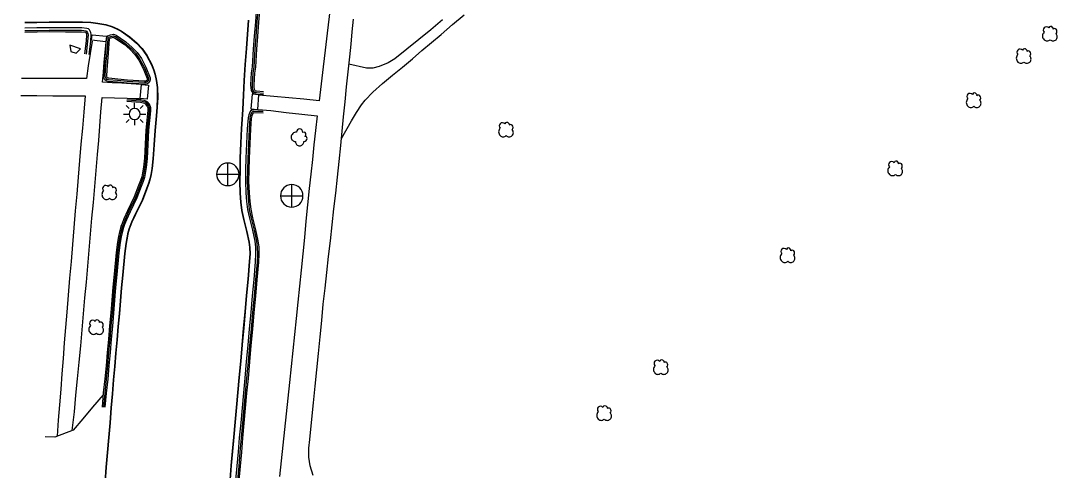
# Model space of a CAD drawing. Header units: feet. Extents: x 3174203 to 3175581, y 1715832 to 1717426.
# Drawn here: x 3174588.5 to 3174890, y 1716728.7 to 1716859.8 of the extents above; entities that cross this region are included whole.
import ezdxf

# ---------------------------------------------------------------- set-up
doc = ezdxf.new("R2010")
doc.units = ezdxf.units.FT
doc.header["$MEASUREMENT"] = 0
for name, color, linetype, lineweight in [('BACK_OF_CURB', 5, 'Continuous', 30), ('BOTTOM_OF_CURB', 3, 'Continuous', 30), ('CONCRETE', 204, 'Continuous', 30), ('FOOT_PATH', 2, 'Continuous', 30), ('GUTTER', 30, 'Continuous', 30), ('LIGHT_POLE', 5, 'Continuous', 30), ('MANHOLE', 30, 'Continuous', 30), ('SHRUB', 14, 'Continuous', 30), ('SIGN_BOARD', 2, 'Continuous', 30), ('SINGLE_TREE', 3, 'Continuous', 30), ('TOP_OF_CURB', 1, 'Continuous', 30)]:
    doc.layers.add(name, color=color, linetype=linetype, lineweight=lineweight)
for name, color, linetype, lineweight, true_color in [('HARD_SURFACE', 71, 'Continuous', 30, 0xbcff40), ('PAVED_DRIVEWAY', 254, 'Continuous', 30, 0xe6ffd1), ('PAVED_ROAD', 140, 'Continuous', 30, 0x38a9ff)]:
    doc.layers.add(name, color=color, linetype=linetype, lineweight=lineweight, true_color=true_color)

# ---------------------------------------------------------------- blocks, each defined once
blk = doc.blocks.new('SYM205')
at = {"lineweight": -2}
for p, q in [((0, 0.25), (0, 0.5)), ((-0.25, 0.25), (-0.375, 0.375)), ((0.25, 0.25), (0.375, 0.375)), ((0.25, 0), (0.5, 0)), ((-0.25, -0.25), (-0.375, -0.375)), ((0, -0.25), (0, -0.5)), ((0.25, -0.25), (0.375, -0.375))]:
    blk.add_line(p, q, dxfattribs=at)
at = {"lineweight": -2, "flags": 128}
blk.add_lwpolyline([(-0.5, 0), (-0.25, 0, 1), (0.25, 0, 1), (-0.25, 0)], format="xyb", dxfattribs=at)
blk = doc.blocks.new('SYM205_1')
at = {"layer": 'LIGHT_POLE', "ltscale": 0.25, "xscale": 26.246667, "yscale": 26.246667, "zscale": 26.246667}
blk.add_blockref('SYM205', (0, 0), dxfattribs=at)
blk = doc.blocks.new('SYM003')
at = {"layer": 'LIGHT_POLE', "ltscale": 0.25, "xscale": 0.5, "yscale": 0.5, "zscale": 0.5}
blk.add_blockref('SYM205_1', (0, 0), dxfattribs=at)
blk = doc.blocks.new('SYM203')
at = {"lineweight": -2}
blk.add_line((-0.5, 0), (0.5, 0), dxfattribs=at)
at = {"lineweight": -2, "flags": 128}
blk.add_lwpolyline([(0, -0.5, 1), (0, 0.5, 1), (0, -0.5), (0, 0.5)], format="xyb", dxfattribs=at)
blk = doc.blocks.new('SYM203_1')
at = {"layer": 'MANHOLE', "ltscale": 0.25, "xscale": 26.246667, "yscale": 26.246667, "zscale": 26.246667}
blk.add_blockref('SYM203', (0, 0), dxfattribs=at)
blk = doc.blocks.new('SYM004')
at = {"layer": 'MANHOLE', "ltscale": 0.25, "xscale": 0.5, "yscale": 0.5, "zscale": 0.5}
blk.add_blockref('SYM203_1', (0, 0), dxfattribs=at)
blk = doc.blocks.new('SYM231')
at = {"layer": 'SHRUB', "ltscale": 0.25}
for centre, radius, start, end in [((-3.391965, -0.296476), 6.151558, 89.999957, 180.000043), ((0.298974, 5.855085), 3.690935, 89.999957, 180.000043), ((0.29898, 5.855085), 3.690935, 354.734283, 90.000043), ((5.220229, 3.394459), 2.460623, 342.885514, 120.419776), ((6.45054, 2.164144), 1.230312, 269.999957, 24.295265), ((6.450541, -1.526791), 2.460623, 359.999957, 90.000043), ((-4.622277, -0.296484), 4.921246, 179.999957, 270.000043), ((0.298973, -5.217734), 4.921246, 179.999957, 270.000043), ((0.298981, -5.217734), 4.921246, 269.999957, 0.000043), ((5.22023, -1.526796), 3.690935, 269.999957, 0.000043)]:
    blk.add_arc(centre, radius, start, end, dxfattribs=at)
blk = doc.blocks.new('SYM006')
at = {"layer": 'SHRUB', "ltscale": 0.25, "xscale": 0.5, "yscale": 0.5, "zscale": 0.5}
blk.add_blockref('SYM231', (0, 0), dxfattribs=at)
blk = doc.blocks.new('SYM217')
at = {"layer": 'SINGLE_TREE', "ltscale": 0.25}
for centre, radius, start, end in [((-2.259399, -2.219148), 6.151558, 134.999957, 225.000043), ((-3.999321, 4.74055), 3.690935, 134.999957, 225.000043), ((-3.999317, 4.740554), 3.690935, 39.734283, 135.000043), ((1.220457, 6.480478), 2.460623, 27.885514, 165.419776), ((2.960383, 6.480475), 1.230312, 314.999957, 69.295265), ((5.570268, 3.870591), 2.460623, 44.999957, 135.000043), ((4.70031, 3.000626), 3.690935, 314.999957, 45.000043), ((3.830349, -3.08911), 4.921246, 314.999957, 45.000043), ((-3.129355, -3.089116), 4.921246, 224.999957, 315.000043), ((3.830344, -3.089116), 4.921246, 224.999957, 315.000043)]:
    blk.add_arc(centre, radius, start, end, dxfattribs=at)
blk = doc.blocks.new('SYM007')
at = {"layer": 'SINGLE_TREE', "ltscale": 0.25, "xscale": 0.5, "yscale": 0.5, "zscale": 0.5}
blk.add_blockref('SYM217', (0, 0), dxfattribs=at)
blk = doc.blocks.new('SYM207')
at = {"layer": 'SIGN_BOARD', "ltscale": 2.809322}
blk.add_3dface([(-1.322683, 1.213682), (-1.067804, -0.602562), (0.487143, -1.125157), (1.787212, 0.168493)], dxfattribs=at)
blk = doc.blocks.new('SYM008')
at = {"layer": 'SIGN_BOARD', "ltscale": 2.809322, "xscale": 0.5, "yscale": 0.5, "zscale": 0.5}
blk.add_blockref('SYM207', (0, 0), dxfattribs=at)

msp = doc.modelspace()

# ---------------------------------------------------------------- linework, layer by layer
at = {"layer": 'BACK_OF_CURB'}
for points in [[(3174658.03859, 1716863.694715, 5245.957061), (3174657.709884, 1716859.379368, 5246.028593), (3174657.356049, 1716855.156433, 5246.102212), (3174657.078695, 1716851.450133, 5246.167472), (3174656.778319, 1716846.288314, 5246.262328), (3174656.505637, 1716844.477769, 5246.294689), (3174656.267215, 1716841.091239, 5246.35856), (3174656.331491, 1716840.33246, 5246.374037), (3174656.424061, 1716839.846263, 5246.387012), (3174656.48215, 1716839.704208, 5246.394561), (3174656.601304, 1716839.535921, 5246.408012), (3174656.738591, 1716839.422937, 5246.42), (3174656.810136, 1716839.39691, 5246.424), (3174657.100155, 1716839.349189, 5246.427), (3174659.152498, 1716839.210539, 5246.442)], [(3174607.173752, 1716850.13244, 5245.874), (3174607.626339, 1716853.87067, 5245.76186), (3174607.752111, 1716855.641754, 5245.709483), (3174607.688043, 1716855.938802, 5245.703329), (3174607.581793, 1716856.18176, 5245.702), (3174607.497731, 1716856.303264, 5245.701275), (3174607.482743, 1716856.308887, 5245.701), (3174606.16441, 1716856.465365, 5245.680419), (3174601.491219, 1716856.478209, 5245.598754), (3174596.759673, 1716856.491213, 5245.512004), (3174593.253408, 1716856.426255, 5245.443769), (3174589.733974, 1716856.361053, 5245.371)], [(3174614.008126, 1716850.356097, 5245.946), (3174614.367099, 1716854.486031, 5245.81217), (3174614.421959, 1716854.661909, 5245.807473), (3174614.839636, 1716854.82905, 5245.814), (3174615.468747, 1716854.943482, 5245.826), (3174615.526872, 1716854.934536, 5245.828), (3174615.823858, 1716854.785981, 5245.839), (3174618.572955, 1716852.944068, 5245.931773), (3174620.347533, 1716851.393783, 5245.995), (3174621.681735, 1716849.958487, 5246.049019), (3174622.842382, 1716848.303251, 5246.10548), (3174624.151404, 1716845.860393, 5246.188), (3174625.32088, 1716842.984221, 5246.284), (3174625.32088, 1716842.730097, 5246.29), (3174625.286069, 1716842.608205, 5246.291), (3174625.163976, 1716842.356732, 5246.296), (3174625.003385, 1716842.242717, 5246.297), (3174624.847983, 1716842.196652, 5246.296), (3174624.552708, 1716842.186805, 5246.291), (3174619.516093, 1716842.475156, 5246.176), (3174616.74072, 1716842.759269, 5246.125106), (3174614.114648, 1716843.017723, 5246.093), (3174613.736621, 1716843.09338, 5246.086), (3174613.709782, 1716843.115201, 5246.086), (3174613.612245, 1716843.301536, 5246.085), (3174613.539408, 1716843.605228, 5246.081345), (3174613.618531, 1716845.525267, 5246.047046), (3174613.818836, 1716847.909469, 5246.000537), (3174614.008126, 1716850.356097, 5245.946)], [(3174619.368324, 1716836.369131, 5246.322), (3174623.349409, 1716836.044609, 5246.501088), (3174624.14044, 1716835.897067, 5246.536684), (3174624.495578, 1716835.785405, 5246.551367), (3174624.74716, 1716835.606788, 5246.560205), (3174625.085548, 1716835.139849, 5246.569781), (3174625.311468, 1716834.777472, 5246.574), (3174625.461914, 1716834.3956, 5246.575411), (3174625.430649, 1716833.625379, 5246.584011), (3174624.920761, 1716827.983385, 5246.652109), (3174624.713727, 1716823.851726, 5246.702275), (3174624.508665, 1716819.759399, 5246.752531), (3174624.226984, 1716817.171972, 5246.783921), (3174623.946147, 1716815.511777, 5246.801498), (3174623.724146, 1716814.401305, 5246.809469), (3174623.352467, 1716813.310588, 5246.819), (3174622.810398, 1716811.812817, 5246.834), (3174621.547841, 1716808.539097, 5246.865461), (3174619.604517, 1716804.521203, 5246.902), (3174618.493678, 1716802.139831, 5246.922469), (3174617.986084, 1716800.776768, 5246.937214), (3174617.663198, 1716799.888459, 5246.950309), (3174617.228749, 1716798.39441, 5246.972748), (3174616.959567, 1716797.021008, 5246.996191), (3174616.669753, 1716795.360464, 5247.028304), (3174616.221655, 1716792.380672, 5247.081922), (3174615.645831, 1716786.01776, 5247.192053), (3174615.323473, 1716782.272593, 5247.260161), (3174615.001265, 1716778.529174, 5247.331985), (3174614.679058, 1716774.785756, 5247.404503), (3174614.356902, 1716771.042941, 5247.47997), (3174614.018047, 1716767.174611, 5247.553088), (3174613.679138, 1716763.305679, 5247.6215), (3174613.34023, 1716759.436747, 5247.692193), (3174613.002322, 1716755.57924, 5247.764), (3174612.530193, 1716751.529028, 5247.873), (3174612.168319, 1716747.399731, 5247.775)], [(3174659.025147, 1716832.834158, 5246.741), (3174656.260666, 1716833.007011, 5246.546), (3174656.258729, 1716833.006365, 5246.546), (3174656.094643, 1716832.854837, 5246.546), (3174656.014809, 1716832.75215, 5246.549601), (3174655.744528, 1716832.128162, 5246.564965), (3174655.566789, 1716831.372454, 5246.578852), (3174655.337564, 1716828.238397, 5246.630655), (3174655.140907, 1716823.976774, 5246.700161), (3174654.944178, 1716819.713614, 5246.766306), (3174654.866181, 1716816.332321, 5246.823), (3174654.788612, 1716812.969589, 5246.87599), (3174654.938394, 1716809.742299, 5246.923757), (3174655.118662, 1716807.217472, 5246.960676), (3174655.398591, 1716804.977101, 5246.990822), (3174655.93249, 1716802.4616, 5247.02415), (3174656.818627, 1716798.967708, 5247.066508), (3174657.507186, 1716795.761913, 5247.106559), (3174657.724665, 1716793.966952, 5247.131645), (3174657.778658, 1716791.914366, 5247.163579), (3174657.645867, 1716789.523128, 5247.203781), (3174657.215363, 1716784.393313, 5247.291), (3174656.7828, 1716779.617267, 5247.372736), (3174656.350474, 1716774.843849, 5247.450743), (3174655.918148, 1716770.070431, 5247.525), (3174655.485823, 1716765.297013, 5247.601579), (3174655.053497, 1716760.523595, 5247.678797), (3174654.621148, 1716755.749915, 5247.759655), (3174654.225188, 1716751.409752, 5247.837208), (3174653.829251, 1716747.069851, 5247.919579), (3174653.433315, 1716742.729949, 5248.000757), (3174653.037523, 1716738.391633, 5248.082972), (3174652.679666, 1716734.288744, 5248.165374), (3174652.321671, 1716730.184269, 5248.252435), (3174651.963676, 1716726.079794, 5248.334694)]]:
    msp.add_polyline3d(points, dxfattribs=at)
at = {"layer": 'BOTTOM_OF_CURB'}
for points in [[(3174657.107084, 1716863.770591, 5245.605776), (3174656.778275, 1716859.453877, 5245.678591), (3174656.424388, 1716855.230323, 5245.751459), (3174656.146146, 1716851.512155, 5245.809756), (3174655.847802, 1716846.385255, 5245.88868), (3174655.575967, 1716844.58034, 5245.915), (3174655.329855, 1716841.084573, 5245.977), (3174655.40434, 1716840.205276, 5246.016), (3174655.523517, 1716839.579335, 5246.066824), (3174655.657591, 1716839.251461, 5246.091445), (3174655.910841, 1716838.893781, 5246.1208), (3174656.268469, 1716838.599464, 5246.149785), (3174656.57247, 1716838.488872, 5246.170325), (3174656.992543, 1716838.419751, 5246.201643), (3174659.089505, 1716838.278086, 5246.371)], [(3174608.403142, 1716849.983598, 5245.851), (3174608.85942, 1716853.752315, 5245.599874), (3174608.999878, 1716855.730202, 5245.462143), (3174608.8724, 1716856.321246, 5245.420116), (3174608.689911, 1716856.73854, 5245.379296), (3174608.481352, 1716857.103672, 5245.34), (3174608.194583, 1716857.36448, 5245.322), (3174607.777465, 1716857.520966, 5245.31), (3174606.239342, 1716857.703532, 5245.276), (3174601.494623, 1716857.716572, 5245.164), (3174596.749904, 1716857.729613, 5245.083), (3174593.23047, 1716857.66441, 5245.042322), (3174589.711036, 1716857.599208, 5245)], [(3174613.136455, 1716850.431862, 5245.832), (3174613.501434, 1716854.630881, 5245.499), (3174613.605713, 1716855.048174, 5245.479), (3174613.814272, 1716855.361145, 5245.466), (3174614.596369, 1716855.674115, 5245.472), (3174615.456675, 1716855.8306, 5245.503995), (3174615.795583, 1716855.778438, 5245.515164), (3174616.264841, 1716855.543711, 5245.52158), (3174619.106458, 1716853.639808, 5245.557), (3174620.95742, 1716852.022795, 5245.603), (3174622.363565, 1716850.510105, 5245.656), (3174623.588849, 1716848.762687, 5245.718), (3174624.944483, 1716846.232844, 5245.829013), (3174626.195837, 1716843.155303, 5245.955429), (3174626.195837, 1716842.607605, 5245.97274), (3174626.106455, 1716842.294635, 5245.98639), (3174625.853205, 1716841.773017, 5246.011511), (3174625.391395, 1716841.445144, 5246.031784), (3174624.989174, 1716841.325917, 5246.042582), (3174624.542262, 1716841.311014, 5246.05014), (3174619.466083, 1716841.601629, 5246.132), (3174616.653488, 1716841.872929, 5246.1235), (3174613.983318, 1716842.135723, 5246.10353), (3174613.345756, 1716842.263322, 5246.097144), (3174613.005723, 1716842.539788, 5246.089649), (3174612.77195, 1716842.986386, 5246.080313), (3174612.644438, 1716843.51805, 5246.071913), (3174612.729446, 1716845.580908, 5246.046), (3174612.931341, 1716847.984031, 5245.971), (3174613.136455, 1716850.431862, 5245.832)], [(3174619.433321, 1716837.166486, 5246.207), (3174623.455532, 1716836.838612, 5246.142808), (3174624.334459, 1716836.674675, 5246.128988), (3174624.855857, 1716836.510738, 5246.122706), (3174625.317666, 1716836.182865, 5246.120193), (3174625.749682, 1716835.586731, 5246.122), (3174626.029002, 1716835.138699, 5246.126317), (3174626.268101, 1716834.531801, 5246.134609), (3174626.229187, 1716833.57312, 5246.150709), (3174625.718956, 1716827.927342, 5246.235684), (3174625.512725, 1716823.811689, 5246.293167), (3174625.306494, 1716819.696037, 5246.346282), (3174625.019725, 1716817.06187, 5246.376558), (3174624.732956, 1716815.366614, 5246.395606), (3174624.498327, 1716814.192975, 5246.406062), (3174624.107279, 1716813.045418, 5246.413), (3174623.559811, 1716811.532728, 5246.424), (3174622.282387, 1716808.220459, 5246.453216), (3174620.327146, 1716804.177926, 5246.487004), (3174619.232211, 1716801.830649, 5246.50605), (3174618.736883, 1716800.500525, 5246.514665), (3174618.424044, 1716799.639857, 5246.522328), (3174618.006926, 1716798.205409, 5246.54086), (3174617.746227, 1716796.875286, 5246.560933), (3174617.459459, 1716795.232191, 5246.586302), (3174617.016271, 1716792.285054, 5246.63731), (3174616.442733, 1716785.947406, 5246.750325), (3174616.120526, 1716782.203988, 5246.817841), (3174615.798318, 1716778.46057, 5246.88975), (3174615.476111, 1716774.717151, 5246.963534), (3174615.153903, 1716770.973733, 5247.039393), (3174614.814995, 1716767.104801, 5247.121542), (3174614.476086, 1716763.235869, 5247.207251), (3174614.137178, 1716759.366936, 5247.296414), (3174613.798269, 1716755.498004, 5247.389091), (3174613.326138, 1716751.447777, 5247.487054), (3174612.965264, 1716747.32989, 5247.59)], [(3174658.928895, 1716833.658282, 5246.383), (3174656.009069, 1716833.840848, 5246.171), (3174655.69623, 1716833.736524, 5246.156), (3174655.357321, 1716833.423554, 5246.144), (3174655.174832, 1716833.188826, 5246.135), (3174654.835924, 1716832.4064, 5246.139), (3174654.627365, 1716831.519651, 5246.143), (3174654.392736, 1716828.311706, 5246.207), (3174654.195582, 1716824.039335, 5246.287503), (3174653.998429, 1716819.766964, 5246.363771), (3174653.920219, 1716816.376453, 5246.420962), (3174653.842009, 1716812.985941, 5246.47867), (3174653.993541, 1716809.720944, 5246.530469), (3174654.17603, 1716807.16502, 5246.570461), (3174654.462799, 1716804.869904, 5246.608048), (3174655.007007, 1716802.30583, 5246.655002), (3174655.893383, 1716798.810995, 5246.721326), (3174656.5712, 1716795.655211, 5246.780123), (3174656.779759, 1716793.933874, 5246.809771), (3174656.831899, 1716791.951729, 5246.839923), (3174656.70155, 1716789.604452, 5246.870306), (3174656.272211, 1716784.488528, 5246.932185), (3174655.839886, 1716779.71511, 5246.99049), (3174655.40756, 1716774.941692, 5247.052067), (3174654.975235, 1716770.168274, 5247.117964), (3174654.542909, 1716765.394856, 5247.188256), (3174654.110584, 1716760.621438, 5247.26294), (3174653.678258, 1716755.84802, 5247.342187), (3174653.282322, 1716751.508119, 5247.418208), (3174652.886385, 1716747.168217, 5247.498), (3174652.490449, 1716742.828316, 5247.58), (3174652.094513, 1716738.488415, 5247.663), (3174651.736517, 1716734.38394, 5247.7435), (3174651.378522, 1716730.279464, 5247.829), (3174651.020527, 1716726.174989, 5247.913)]]:
    msp.add_polyline3d(points, dxfattribs=at)
at = {"layer": 'CONCRETE'}
for points in [[(3174681.852259, 1716825.542093, 5247.01), (3174684.68713, 1716830.629591, 5246.90539), (3174686.138657, 1716833.04116, 5246.899723), (3174687.616105, 1716835.297145, 5246.89545), (3174688.67397, 1716836.62286, 5246.89621), (3174690.954942, 1716839.008499, 5246.901927), (3174693.780237, 1716841.497861, 5246.912345), (3174696.667632, 1716843.901867, 5246.92649), (3174699.555027, 1716846.305874, 5246.941315), (3174702.442422, 1716848.70988, 5246.959867), (3174705.215877, 1716851.060945, 5246.981444), (3174707.989331, 1716853.412009, 5247.002923), (3174710.762786, 1716855.763073, 5247.01954), (3174714.130783, 1716858.62276, 5247.035458), (3174717.498781, 1716861.482448, 5247.050649)], [(3174711.224259, 1716860.001227, 5247.010476), (3174707.762115, 1716857.164685, 5246.981445), (3174704.299972, 1716854.328143, 5246.950688), (3174700.837828, 1716851.491601, 5246.922527), (3174697.375684, 1716848.655059, 5246.892432), (3174695.345105, 1716847.499313, 5246.873755), (3174692.759572, 1716846.410217, 5246.850674), (3174690.945162, 1716846.001806, 5246.833203), (3174689.130753, 1716846.001806, 5246.813008), (3174683.984789, 1716847.099308, 5246.813)]]:
    msp.add_polyline3d(points, dxfattribs=at)
at = {"layer": 'FOOT_PATH'}
for points in [[(3174662.662328, 1716895.974768, 5245.297031), (3174664.217373, 1716895.902586, 5245.355104), (3174668.708268, 1716895.436558, 5245.525222), (3174673.199163, 1716894.970531, 5245.699), (3174677.690057, 1716894.504503, 5245.877), (3174682.180952, 1716894.038475, 5245.909), (3174681.614316, 1716889.353664, 5246.221), (3174681.047679, 1716884.668854, 5246.389), (3174680.481043, 1716879.984043, 5246.321), (3174679.914406, 1716875.299233, 5246.397), (3174679.34777, 1716870.614422, 5246.364), (3174678.781133, 1716865.929611, 5246.444), (3174678.196884, 1716861.025253, 5246.563), (3174677.612634, 1716856.120894, 5246.631), (3174677.028385, 1716851.216535, 5246.875), (3174676.444136, 1716846.312176, 5246.802), (3174675.859887, 1716841.407817, 5246.918), (3174675.275637, 1716836.503458, 5246.825), (3174670.906799, 1716836.918352, 5246.654), (3174666.53796, 1716837.333245, 5246.517), (3174662.169121, 1716837.748139, 5246.471), (3174657.800282, 1716838.163033, 5246.232), (3174657.797592, 1716838.163288, 5246.231886)], [(3174673.567083, 1716727.534967, 5248.638), (3174672.659878, 1716730.348465, 5248.622), (3174672.296997, 1716732.798931, 5248.585), (3174672.296997, 1716735.430913, 5248.533029), (3174672.614518, 1716737.972137, 5248.485641), (3174673.204201, 1716743.871406, 5248.382498), (3174673.679066, 1716748.654434, 5248.296709), (3174674.153931, 1716753.437461, 5248.206586), (3174674.628796, 1716758.220489, 5248.115), (3174675.103661, 1716763.003516, 5248.046), (3174675.578526, 1716767.786544, 5248.093), (3174676.053391, 1716772.569571, 5247.881), (3174676.528256, 1716777.352599, 5247.767), (3174677.041606, 1716781.963459, 5247.684), (3174677.554957, 1716786.57432, 5247.579), (3174678.068307, 1716791.185181, 5247.484), (3174678.581657, 1716795.796042, 5247.435), (3174679.095008, 1716800.406902, 5247.374474), (3174679.608358, 1716805.017763, 5247.312644), (3174680.121708, 1716809.628624, 5247.247194), (3174680.635059, 1716814.239485, 5247.18649), (3174681.148409, 1716818.850345, 5247.129201), (3174681.661759, 1716823.461206, 5247.073), (3174682.042759, 1716827.622979, 5246.947), (3174682.423758, 1716831.784752, 5246.903), (3174682.869767, 1716836.160339, 5246.877937), (3174683.315776, 1716840.535927, 5246.848697), (3174683.761785, 1716844.911514, 5246.815), (3174684.207794, 1716849.287102, 5246.811), (3174684.581056, 1716852.933839, 5246.752), (3174684.954318, 1716856.580575, 5246.672689), (3174685.32758, 1716860.227311, 5246.597065)], [(3174609.250431, 1716853.834854, 5245.538), (3174608.702959, 1716850.218308, 5245.793), (3174608.155487, 1716846.601763, 5245.965), (3174607.608016, 1716842.985217, 5246.042), (3174602.891776, 1716842.986032, 5245.948), (3174598.175537, 1716842.986847, 5245.82), (3174593.459297, 1716842.987662, 5245.686904), (3174588.743058, 1716842.988477, 5245.555)], [(3174623.469348, 1716841.23159, 5246.085), (3174620.670738, 1716841.397883, 5246.117), (3174617.872129, 1716841.564176, 5246.142), (3174615.073519, 1716841.730469, 5246.115), (3174612.27491, 1716841.896762, 5246.107), (3174612.533404, 1716844.803122, 5246.057), (3174612.791899, 1716847.709483, 5245.979), (3174613.050394, 1716850.615843, 5245.787), (3174613.308888, 1716853.522204, 5245.559)], [(3174588.503539, 1716838.036374, 5245.525), (3174593.196967, 1716838.002143, 5245.687086), (3174597.890395, 1716837.967912, 5245.845586), (3174602.583824, 1716837.933681, 5246.000566), (3174607.277252, 1716837.89945, 5246.151987), (3174606.863084, 1716833.211212, 5246.300519), (3174606.448916, 1716828.522974, 5246.444747), (3174606.034748, 1716823.834736, 5246.584245), (3174605.62058, 1716819.146498, 5246.727283), (3174605.205303, 1716814.247088, 5246.88074), (3174604.790026, 1716809.347679, 5247.038), (3174604.374749, 1716804.44827, 5247.177), (3174603.959473, 1716799.548861, 5247.272), (3174603.544196, 1716794.649451, 5247.397), (3174603.128919, 1716789.750042, 5247.466), (3174602.713642, 1716784.850633, 5247.544496), (3174602.298365, 1716779.951224, 5247.624003), (3174601.883088, 1716775.051815, 5247.710509), (3174601.532454, 1716770.557642, 5247.791389), (3174601.181819, 1716766.06347, 5247.880418), (3174600.831184, 1716761.569297, 5247.971078), (3174600.480549, 1716757.075125, 5248.069869), (3174600.129914, 1716752.580952, 5248.16954), (3174599.779279, 1716748.08678, 5248.274019), (3174599.428644, 1716743.592607, 5248.383062), (3174599.060211, 1716738.902819, 5248.454144)], [(3174603.45659, 1716740.542825, 5248.313967), (3174604.105053, 1716746.051347, 5248.219437), (3174604.569834, 1716750.844846, 5248.12525), (3174605.034614, 1716755.638344, 5248.027438), (3174605.499395, 1716760.431843, 5247.9325), (3174605.964175, 1716765.225342, 5247.840686), (3174606.371928, 1716769.859381, 5247.7505), (3174606.77968, 1716774.493419, 5247.66325), (3174607.187432, 1716779.127458, 5247.57275), (3174607.595185, 1716783.761497, 5247.486125), (3174608.002937, 1716788.395536, 5247.400962), (3174608.410689, 1716793.029574, 5247.32024), (3174608.818441, 1716797.663613, 5247.244), (3174609.226194, 1716802.297652, 5247.171), (3174609.633946, 1716806.931691, 5247.066), (3174610.041698, 1716811.565729, 5246.939), (3174610.44945, 1716816.199768, 5246.799554), (3174610.857203, 1716820.833807, 5246.664987), (3174611.184937, 1716824.978269, 5246.54075), (3174611.512672, 1716829.122731, 5246.41532), (3174611.840406, 1716833.267194, 5246.286), (3174612.16814, 1716837.411656, 5246.175), (3174615.798398, 1716837.33124, 5246.193), (3174619.428656, 1716837.250824, 5246.158129), (3174623.058914, 1716837.170408, 5246.125)], [(3174657.588345, 1716833.931633, 5246.293975), (3174661.251521, 1716833.615015, 5246.392), (3174665.751653, 1716833.112064, 5246.503), (3174670.251786, 1716832.609114, 5246.626), (3174674.751919, 1716832.106163, 5246.805), (3174674.280172, 1716827.87684, 5246.94351), (3174673.808426, 1716823.647518, 5247.082768), (3174673.33668, 1716819.418195, 5247.218), (3174672.864933, 1716815.188872, 5247.376), (3174672.393187, 1716810.95955, 5247.362), (3174671.932638, 1716806.204398, 5247.462), (3174671.47209, 1716801.449246, 5247.367), (3174671.011542, 1716796.694094, 5247.453), (3174670.550994, 1716791.938943, 5247.545), (3174670.090446, 1716787.183791, 5247.548), (3174669.599583, 1716782.525961, 5247.699), (3174669.108721, 1716777.868131, 5247.765155), (3174668.617858, 1716773.210301, 5247.835734), (3174668.126996, 1716768.552471, 5247.91018), (3174667.636133, 1716763.894641, 5247.985937), (3174667.145271, 1716759.236811, 5248.060164), (3174666.654408, 1716754.57898, 5248.132), (3174666.1761, 1716750.025279, 5248.181), (3174665.697793, 1716745.471578, 5248.326), (3174665.219485, 1716740.917876, 5248.387), (3174664.741178, 1716736.364175, 5248.592), (3174664.262871, 1716731.810473, 5248.636), (3174663.784563, 1716727.256772, 5248.70548)]]:
    msp.add_polyline3d(points, dxfattribs=at)
at = {"layer": 'GUTTER'}
for points in [[(3174589.681062, 1716859.217129, 5245.033), (3174593.209101, 1716859.282491, 5245.102875), (3174596.737139, 1716859.347852, 5245.168613), (3174601.599099, 1716859.33496, 5245.254), (3174606.461058, 1716859.322068, 5245.34), (3174608.890037, 1716859.204919, 5245.382435), (3174610.897418, 1716858.970192, 5245.419674), (3174613.269778, 1716858.578979, 5245.467109), (3174615.09467, 1716858.031281, 5245.507), (3174616.580653, 1716857.274936, 5245.542943), (3174617.685929, 1716856.693263, 5245.566295), (3174620.171089, 1716855.028189, 5245.621247), (3174622.174477, 1716853.278015, 5245.671106), (3174623.724186, 1716851.610883, 5245.718246), (3174625.078458, 1716849.679512, 5245.770445), (3174626.527107, 1716846.976087, 5245.841777), (3174627.153162, 1716845.436387, 5245.88392), (3174627.549522, 1716844.231752, 5245.918805), (3174627.86236, 1716842.353931, 5245.972634), (3174628.149129, 1716840.345705, 5246.03353), (3174628.240374, 1716837.302394, 5246.13), (3174628.096989, 1716834.642147, 5246.201), (3174627.910776, 1716832.101126, 5246.25), (3174627.520393, 1716827.825196, 5246.281), (3174627.231881, 1716823.695617, 5246.319511), (3174626.943369, 1716819.566038, 5246.359306), (3174626.646161, 1716816.835977, 5246.38838), (3174626.347224, 1716815.068789, 5246.406607), (3174626.086687, 1716813.765553, 5246.421), (3174625.655899, 1716812.501378, 5246.438), (3174625.097354, 1716810.95808, 5246.454538), (3174623.789427, 1716807.566721, 5246.490235), (3174621.809736, 1716803.473636, 5246.530991), (3174620.747432, 1716801.196312, 5246.553069), (3174620.27727, 1716799.933768, 5246.567), (3174619.985044, 1716799.129808, 5246.579), (3174619.603484, 1716797.817643, 5246.594511), (3174619.360188, 1716796.576312, 5246.611509), (3174619.079668, 1716794.969019, 5246.638345), (3174618.646555, 1716792.08888, 5246.692624), (3174618.077708, 1716785.803063, 5246.811247), (3174617.755551, 1716782.060233, 5246.882624), (3174617.433394, 1716778.317403, 5246.95125), (3174617.111238, 1716774.574572, 5247.020363), (3174616.789081, 1716770.831742, 5247.090154), (3174616.450202, 1716766.963147, 5247.166094), (3174616.111323, 1716763.094551, 5247.245425), (3174615.772444, 1716759.225955, 5247.328003), (3174615.433565, 1716755.35736, 5247.413929), (3174615.087317, 1716751.255574, 5247.5085), (3174614.741069, 1716747.153788, 5247.603567), (3174614.381707, 1716742.847686, 5247.703), (3174614.022346, 1716738.541584, 5247.803), (3174613.662984, 1716734.235482, 5247.900591), (3174613.303623, 1716729.92938, 5247.994398), (3174612.944261, 1716725.623277, 5248.087509)], [(3174654.726402, 1716859.89896, 5245.727262), (3174654.432606, 1716855.803981, 5245.79425), (3174654.138809, 1716851.709002, 5245.864912), (3174653.808931, 1716847.023431, 5245.94775), (3174653.479054, 1716842.33786, 5246.029792), (3174653.274713, 1716838.12162, 5246.10575), (3174653.070372, 1716833.905379, 5246.181326), (3174652.866031, 1716829.689138, 5246.252554), (3174652.772353, 1716828.408333, 5246.272122), (3174652.574265, 1716824.115715, 5246.3425), (3174652.376177, 1716819.823098, 5246.414), (3174652.297102, 1716816.395054, 5246.468), (3174652.218027, 1716812.967009, 5246.517544), (3174652.373108, 1716809.625508, 5246.565424), (3174652.560102, 1716807.006492, 5246.607448), (3174652.860749, 1716804.600305, 5246.650587), (3174653.425875, 1716801.937679, 5246.699843), (3174654.312736, 1716798.440931, 5246.768302), (3174654.968759, 1716795.386616, 5246.82418), (3174655.15922, 1716793.814654, 5246.851973), (3174655.2076, 1716791.975426, 5246.880094), (3174655.082204, 1716789.717341, 5246.91), (3174654.65523, 1716784.629602, 5246.974488), (3174654.222993, 1716779.857161, 5247.038946), (3174653.790756, 1716775.08472, 5247.107795), (3174653.358519, 1716770.312279, 5247.181277), (3174652.926282, 1716765.539838, 5247.259308), (3174652.494045, 1716760.767397, 5247.338163), (3174652.061808, 1716755.994956, 5247.421505), (3174651.66581, 1716751.654384, 5247.501203), (3174651.269813, 1716747.313811, 5247.58475), (3174650.873815, 1716742.973238, 5247.670285), (3174650.477818, 1716738.632666, 5247.755115), (3174650.119763, 1716734.527512, 5247.831771), (3174649.761709, 1716730.422358, 5247.910175), (3174649.403654, 1716726.317204, 5247.989375)]]:
    msp.add_polyline3d(points, dxfattribs=at)
at = {"layer": 'HARD_SURFACE'}
for points in [[(3174609.071726, 1716854.097492, 5245.522), (3174609.250797, 1716855.709801, 5245.42), (3174613.476146, 1716855.240512, 5245.453), (3174613.297075, 1716853.628203, 5245.564)], [(3174623.230697, 1716837.153752, 5246.093951), (3174623.622085, 1716841.22725, 5246.08216), (3174625.633849, 1716841.033957, 5246.082113), (3174625.242461, 1716836.960458, 5246.093903)], [(3174657.481877, 1716833.995376, 5246.236), (3174657.809992, 1716838.256292, 5246.251), (3174655.800623, 1716838.411025, 5246.072), (3174655.472507, 1716834.150109, 5246.125)]]:
    msp.add_3dface(points, dxfattribs=at)
at = {"layer": 'PAVED_DRIVEWAY'}
msp.add_polyline3d([(3174612.478173, 1716750.935439, 5247.858912), (3174609.36072, 1716747.351715, 5248.040625), (3174606.562532, 1716744.004672, 5248.174019), (3174603.764344, 1716740.657628, 5248.304154), (3174598.380873, 1716738.649402, 5248.475805), (3174595.643516, 1716738.740685, 5248.555)], dxfattribs=at)
at = {"layer": 'PAVED_ROAD'}
for points in [[(3174589.679209, 1716859.317112, 5245.048), (3174593.207778, 1716859.382483, 5245.113), (3174596.736346, 1716859.447855, 5245.176), (3174601.599973, 1716859.434958, 5245.259), (3174606.463601, 1716859.422061, 5245.342472), (3174608.898263, 1716859.304639, 5245.386388), (3174610.911369, 1716859.069242, 5245.424258), (3174613.292379, 1716858.676602, 5245.472648), (3174615.132022, 1716858.124477, 5245.511658), (3174616.626621, 1716857.363747, 5245.54528), (3174617.737189, 1716856.779289, 5245.569458), (3174620.232064, 1716855.107706, 5245.626567), (3174622.244182, 1716853.349906, 5245.677641), (3174623.802113, 1716851.673928, 5245.725083), (3174625.163772, 1716849.732022, 5245.774998), (3174626.617749, 1716847.018655, 5245.845073), (3174627.247084, 1716845.470887, 5245.885822), (3174627.646905, 1716844.255736, 5245.920311), (3174627.961192, 1716842.369217, 5245.978087), (3174628.248916, 1716840.354298, 5246.040818), (3174628.340455, 1716837.3012, 5246.14), (3174628.196793, 1716834.635801, 5246.213), (3174628.010443, 1716832.092925, 5246.257), (3174627.620075, 1716827.817164, 5246.287), (3174627.331533, 1716823.687151, 5246.3247), (3174627.042991, 1716819.557138, 5246.366816), (3174626.745253, 1716816.822214, 5246.398), (3174626.445575, 1716815.050644, 5246.414331), (3174626.183459, 1716813.739512, 5246.430563), (3174625.750251, 1716812.468232, 5246.448514), (3174625.191031, 1716810.923069, 5246.465024), (3174623.881246, 1716807.526891, 5246.497104), (3174621.900064, 1716803.430726, 5246.536334), (3174620.839748, 1716801.157664, 5246.55733), (3174620.37112, 1716799.899238, 5246.572), (3174620.08015, 1716799.098732, 5246.5847), (3174619.700756, 1716797.794018, 5246.601045), (3174619.458521, 1716796.558097, 5246.61954), (3174619.178381, 1716794.952985, 5246.647), (3174618.745882, 1716792.076927, 5246.698337), (3174618.177321, 1716785.794269, 5246.816296), (3174617.855167, 1716782.051474, 5246.886949), (3174617.533013, 1716778.30868, 5246.953487), (3174617.21086, 1716774.565886, 5247.02027), (3174616.888706, 1716770.823091, 5247.090986), (3174616.549829, 1716766.954516, 5247.167989), (3174616.210951, 1716763.085941, 5247.248839), (3174615.872074, 1716759.217366, 5247.333566), (3174615.533197, 1716755.348791, 5247.419), (3174615.186958, 1716751.247107, 5247.51425), (3174614.840718, 1716747.145424, 5247.607834), (3174614.481337, 1716742.839081, 5247.70625), (3174614.121955, 1716738.532738, 5247.8055), (3174613.762574, 1716734.226394, 5247.903322), (3174613.403192, 1716729.920051, 5247.99772), (3174613.04381, 1716725.613708, 5248.091515)], [(3174654.626658, 1716859.906116, 5245.731085), (3174654.332862, 1716855.811137, 5245.796868), (3174654.039061, 1716851.716091, 5245.867645), (3174653.709178, 1716847.030454, 5245.950745), (3174653.379224, 1716842.343793, 5246.034108), (3174653.17483, 1716838.12646, 5246.111), (3174652.970489, 1716833.91022, 5246.183651), (3174652.766208, 1716829.695207, 5246.253585), (3174652.672521, 1716828.414286, 5246.273851), (3174652.474371, 1716824.120325, 5246.345501), (3174652.276231, 1716819.826556, 5246.416705), (3174652.197129, 1716816.39736, 5246.47), (3174652.117973, 1716812.965843, 5246.520546), (3174652.273274, 1716809.619628, 5246.570045), (3174652.460545, 1716806.996725, 5246.612529), (3174652.762047, 1716804.583695, 5246.655574), (3174653.328461, 1716801.914998, 5246.704609), (3174654.215352, 1716798.418132, 5246.774415), (3174654.870033, 1716795.370068, 5246.830284), (3174655.059378, 1716793.807309, 5246.85532), (3174655.107527, 1716791.976886, 5246.881059), (3174654.982436, 1716789.724297, 5246.912104), (3174654.555608, 1716784.638293, 5246.978766), (3174654.123401, 1716779.866181, 5247.0456), (3174653.691164, 1716775.09374, 5247.113207), (3174653.258927, 1716770.321299, 5247.184997), (3174652.82669, 1716765.548858, 5247.260754), (3174652.394453, 1716760.776417, 5247.340406), (3174651.962219, 1716756.004009, 5247.424238), (3174651.566224, 1716751.663469, 5247.505022), (3174651.170226, 1716747.322896, 5247.590562), (3174650.774229, 1716742.982324, 5247.680443), (3174650.378213, 1716738.641553, 5247.767399), (3174650.020141, 1716734.536201, 5247.846681), (3174649.662087, 1716730.431047, 5247.921451), (3174649.304032, 1716726.325893, 5247.999261)]]:
    msp.add_polyline3d(points, dxfattribs=at)
at = {"layer": 'TOP_OF_CURB'}
for points in [[(3174657.561899, 1716863.733544, 5245.957061), (3174657.23314, 1716859.417497, 5246.028593), (3174656.879279, 1716855.194246, 5246.102212), (3174656.60147, 1716851.481873, 5246.167472), (3174656.302134, 1716846.337922, 5246.262328), (3174656.029885, 1716844.530259, 5246.294689), (3174655.787528, 1716841.087828, 5246.35856), (3174655.857029, 1716840.267374, 5246.374037), (3174655.963214, 1716839.709665, 5246.387012), (3174656.060188, 1716839.472519, 5246.394561), (3174656.247965, 1716839.207311, 5246.408012), (3174656.49801, 1716839.001531, 5246.42), (3174656.688512, 1716838.932228, 5246.424), (3174657.045086, 1716838.873557, 5246.427), (3174659.120262, 1716838.733363, 5246.442)], [(3174607.594365, 1716850.081516, 5245.841), (3174608.048215, 1716853.830177, 5245.744509), (3174608.179012, 1716855.672015, 5245.700385), (3174608.093249, 1716856.069649, 5245.691843), (3174607.960916, 1716856.372252, 5245.689072), (3174607.837861, 1716856.587689, 5245.689), (3174607.762077, 1716856.656612, 5245.691), (3174607.583577, 1716856.723578, 5245.689727), (3174606.190046, 1716856.888982, 5245.666508), (3174601.492384, 1716856.901893, 5245.582), (3174596.756331, 1716856.914909, 5245.496924), (3174593.24556, 1716856.849868, 5245.431596), (3174589.726126, 1716856.784666, 5245.362)], [(3174613.611241, 1716850.390594, 5245.899), (3174613.972949, 1716854.551983, 5245.789), (3174614.048063, 1716854.852569, 5245.783), (3174614.128769, 1716854.973679, 5245.781675), (3174614.728872, 1716855.213821, 5245.787447), (3174615.46325, 1716855.3474, 5245.797505), (3174615.649221, 1716855.318778, 5245.800333), (3174616.024644, 1716855.130987, 5245.809441), (3174618.815867, 1716853.260849, 5245.895324), (3174620.625224, 1716851.680182, 5245.960235), (3174621.992182, 1716850.209647, 5246.017935), (3174623.18226, 1716848.51244, 5246.081076), (3174624.512505, 1716846.029976, 5246.167726), (3174625.719262, 1716843.062117, 5246.270409), (3174625.719262, 1716842.674325, 5246.281), (3174625.659603, 1716842.465432, 5246.284), (3174625.477792, 1716842.090958, 5246.288518), (3174625.180052, 1716841.87957, 5246.28887), (3174624.912269, 1716841.800193, 5246.285667), (3174624.547952, 1716841.788044, 5246.278024), (3174619.493323, 1716842.077426, 5246.167), (3174616.699329, 1716842.338712, 5246.122639), (3174614.052334, 1716842.599225, 5246.091), (3174613.551161, 1716842.699528, 5246.085), (3174613.375715, 1716842.842175, 5246.084), (3174613.213536, 1716843.152001, 5246.081055), (3174613.114756, 1716843.563863, 5246.072749), (3174613.196672, 1716845.551668, 5246.025557), (3174613.397731, 1716847.944848, 5245.96516), (3174613.611241, 1716850.390594, 5245.899)], [(3174619.400823, 1716836.767808, 5246.267), (3174623.40247, 1716836.441611, 5246.442472), (3174624.237449, 1716836.285871, 5246.477086), (3174624.675717, 1716836.148072, 5246.492397), (3174625.032413, 1716835.894826, 5246.502945), (3174625.417615, 1716835.36329, 5246.515613), (3174625.670235, 1716834.958086, 5246.521976), (3174625.865008, 1716834.463701, 5246.528502), (3174625.829918, 1716833.599249, 5246.536095), (3174625.319859, 1716827.955364, 5246.595843), (3174625.113226, 1716823.831708, 5246.638762), (3174624.907579, 1716819.727718, 5246.677508), (3174624.623355, 1716817.116921, 5246.699153), (3174624.339551, 1716815.439196, 5246.709645), (3174624.111236, 1716814.29714, 5246.715691), (3174623.729873, 1716813.178003, 5246.723606), (3174623.185105, 1716811.672772, 5246.738224), (3174621.915114, 1716808.379778, 5246.771459), (3174619.965832, 1716804.349565, 5246.817744), (3174618.862944, 1716801.98524, 5246.841589), (3174618.361483, 1716800.638646, 5246.854251), (3174618.043621, 1716799.764158, 5246.862826), (3174617.617837, 1716798.29991, 5246.880558), (3174617.352897, 1716796.948147, 5246.900257), (3174617.064606, 1716795.296328, 5246.927826), (3174616.618963, 1716792.332863, 5246.977977), (3174616.044282, 1716785.982583, 5247.091569), (3174615.721999, 1716782.23829, 5247.161063), (3174615.399792, 1716778.494872, 5247.226115), (3174615.077584, 1716774.751454, 5247.289261), (3174614.755403, 1716771.008337, 5247.357138), (3174614.416521, 1716767.139706, 5247.431647), (3174614.077612, 1716763.270774, 5247.510391), (3174613.738704, 1716759.401841, 5247.59318), (3174613.400296, 1716755.538622, 5247.677), (3174612.928165, 1716751.488402, 5247.808), (3174612.566791, 1716747.364811, 5247.708)], [(3174659.050108, 1716833.233378, 5246.532), (3174656.207955, 1716833.411087, 5246.356), (3174656.050567, 1716833.358603, 5246.353), (3174655.799069, 1716833.126354, 5246.425), (3174655.667908, 1716832.957646, 5246.446714), (3174655.363313, 1716832.254439, 5246.529), (3174655.170164, 1716831.433211, 5246.581), (3174654.938237, 1716828.26221, 5246.577), (3174654.741332, 1716823.995213, 5246.652999), (3174654.544391, 1716819.727448, 5246.726281), (3174654.466288, 1716816.341545, 5246.784978), (3174654.388398, 1716812.964924, 5246.840391), (3174654.539054, 1716809.71878, 5246.893), (3174654.720434, 1716807.178404, 5246.931251), (3174655.003782, 1716804.910661, 5246.963243), (3174655.542836, 1716802.370874, 5247.002816), (3174656.429093, 1716798.87651, 5247.058417), (3174657.112281, 1716795.69572, 5247.106664), (3174657.3253, 1716793.937572, 5247.135557), (3174657.378366, 1716791.920206, 5247.167109), (3174657.246796, 1716789.550948, 5247.20362), (3174656.816875, 1716784.428079, 5247.276404), (3174656.38443, 1716779.653347, 5247.341119), (3174655.952105, 1716774.879929, 5247.410596), (3174655.519779, 1716770.106511, 5247.48419), (3174655.087453, 1716765.333093, 5247.561386), (3174654.655128, 1716760.559675, 5247.641909), (3174654.22279, 1716755.786126, 5247.72303), (3174653.826842, 1716751.446094, 5247.799751), (3174653.430906, 1716747.106193, 5247.880939), (3174653.034969, 1716742.766291, 5247.959503), (3174652.639105, 1716738.427182, 5248.040873), (3174652.281179, 1716734.3235, 5248.118405), (3174651.923184, 1716730.219025, 5248.199342), (3174651.565188, 1716726.11455, 5248.283499)]]:
    msp.add_polyline3d(points, dxfattribs=at)

# ---------------------------------------------------------------- block references
at = {"layer": 'LIGHT_POLE', "ltscale": 0.25, "xscale": 0.5, "yscale": 0.5, "zscale": 0.5}
msp.add_blockref('SYM003', (3174621.641, 1716832.6372, 5246.9363), dxfattribs=at)
at = {"layer": 'MANHOLE', "ltscale": 0.25, "xscale": 0.5, "yscale": 0.5, "zscale": 0.5}
for p in [(3174648.747, 1716815.098, 5246.505), (3174667.335, 1716808.81, 5247.183)]:
    msp.add_blockref('SYM004', p, dxfattribs=at)
at = {"layer": 'SHRUB', "ltscale": 0.25, "xscale": 0.5, "yscale": 0.5, "zscale": 0.5}
msp.add_blockref('SYM006', (3174669.5671, 1716825.9279, 5247.1045), dxfattribs=at)
at = {"layer": 'SIGN_BOARD', "ltscale": 2.809322, "xscale": 2, "yscale": 2, "zscale": 2}
msp.add_blockref('SYM008', (3174604.1009, 1716851.4547, 5245.794), dxfattribs=at)
at = {"layer": 'SINGLE_TREE', "ltscale": 0.25, "xscale": 0.5, "yscale": 0.5, "zscale": 0.5}
for p in [(3174887.849, 1716855.8792, 5245.3381), (3174880.2228, 1716849.4035, 5245.558), (3174865.674, 1716836.5371, 5245.8827), (3174729.6233, 1716827.9819, 5247.8432), (3174842.854, 1716816.709, 5246.4989), (3174614.2271, 1716809.7556, 5247.3097), (3174811.5351, 1716791.4514, 5247.6486), (3174610.4128, 1716770.5489, 5248.1276), (3174774.6663, 1716758.9176, 5248.9001), (3174758.1776, 1716745.5418, 5249.1431)]:
    msp.add_blockref('SYM007', p, dxfattribs=at)

doc.saveas('drawing.dxf')
